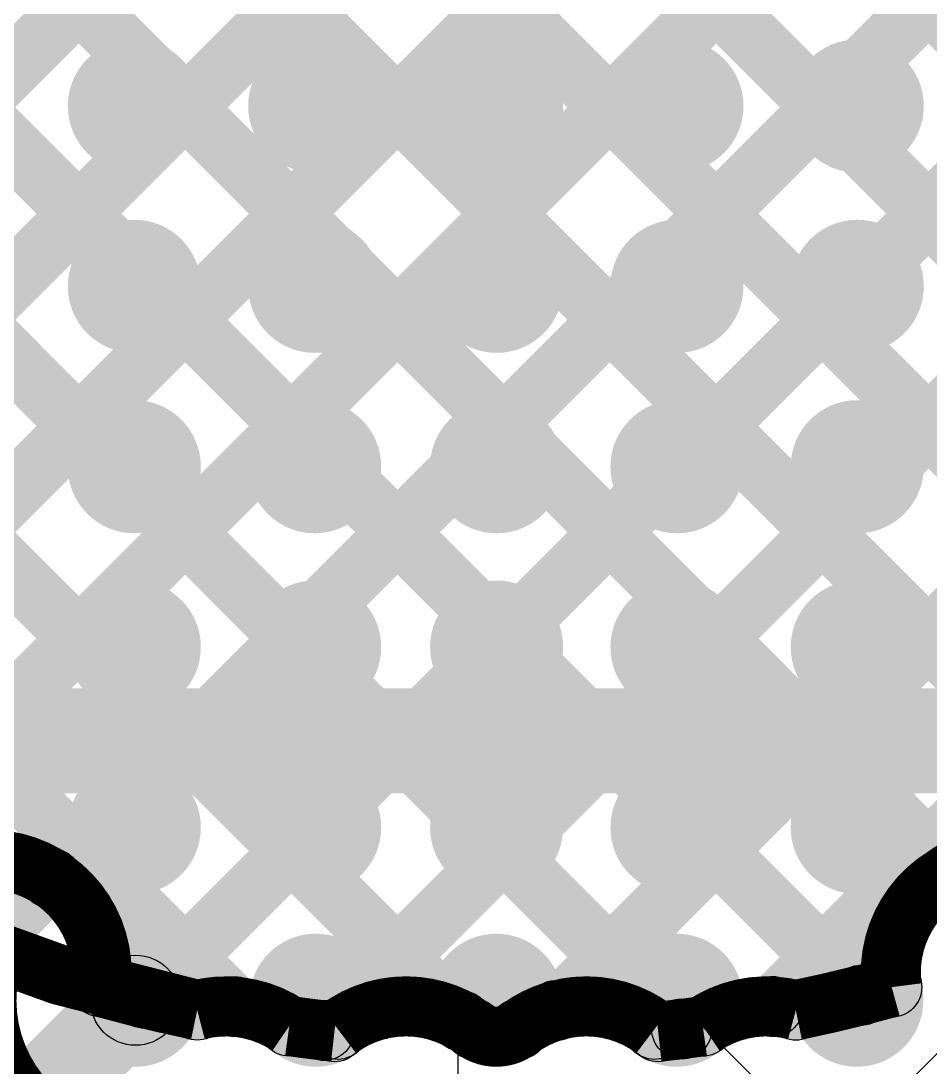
# Model space of a CAD drawing. Header units: millimetres. Extents: x -0.28 to 3.03, y -0.05 to 3.12.
# Drawn here: x 1.3156 to 1.4367, y 1.374 to 1.5133 of the extents above; entities that cross this region are included whole.
import ezdxf

# ---------------------------------------------------------------- set-up
doc = ezdxf.new("R2010")
doc.units = ezdxf.units.MM
doc.header["$MEASUREMENT"] = 0
for name, color, linetype in [('BottomLayer', 5, 'Continuous'), ('BottomSolder', 6, 'Continuous'), ('TopLayer', 1, 'Continuous'), ('TopOverlay', 2, 'Continuous'), ('ViaHoleLayer', 16, 'Continuous')]:
    doc.layers.add(name, color=color, linetype=linetype)

# ---------------------------------------------------------------- blocks, each defined once
blk = doc.blocks.new('2835_LED_B_9')
at = {"layer": 'BottomSolder'}
blk.add_hatch(color=6, dxfattribs=at).paths.add_polyline_path([(-0.07122, 0.05006), (-0.01637, 0.05006), (-0.01637, -0.05006), (-0.07122, -0.05006)])

msp = doc.modelspace()

# ---------------------------------------------------------------- hatches: boundary and pattern name
at = {"layer": 'BottomLayer'}
for points in [[(1.23502, 1.71174), (1.24068, 1.7174), (1.52081, 1.43726), (1.51516, 1.4316)], [(1.24383, 1.4307), (1.23817, 1.43635), (1.51829, 1.71647), (1.52395, 1.71081)], [(1.22171, 1.69677), (1.22736, 1.70242), (1.50584, 1.42395), (1.50018, 1.41829)], [(1.25889, 1.41748), (1.25324, 1.42313), (1.53151, 1.70141), (1.53717, 1.69575)], [(1.20985, 1.68034), (1.21551, 1.686), (1.48941, 1.41209), (1.48376, 1.40643)], [(1.27542, 1.40572), (1.26976, 1.41137), (1.54327, 1.68488), (1.54892, 1.67922)], [(1.20702, 1.65488), (1.21268, 1.66054), (1.46533, 1.40789), (1.45967, 1.40223)], [(1.29348, 1.3955), (1.28783, 1.40115), (1.54527, 1.6586), (1.55093, 1.65294)], [(1.20193, 1.63169), (1.20759, 1.63735), (1.44229, 1.40264), (1.43664, 1.39698)], [(1.31323, 1.38696), (1.30757, 1.39262), (1.55097, 1.63601), (1.55662, 1.63035)], [(1.18412, 1.62122), (1.18978, 1.62687), (1.43029, 1.38636), (1.42463, 1.3807)], [(1.33489, 1.38034), (1.32924, 1.386), (1.56865, 1.62541), (1.5743, 1.61975)], [(1.17964, 1.59741), (1.1853, 1.60306), (1.40648, 1.38188), (1.40082, 1.37623)], [(1.35887, 1.37603), (1.35321, 1.38169), (1.57295, 1.60143), (1.57861, 1.59577)], [(1.17927, 1.5695), (1.18492, 1.57516), (1.37709, 1.38299), (1.37143, 1.37734)], [(1.38984, 1.37872), (1.38418, 1.38437), (1.57018, 1.57037), (1.57584, 1.56471)], [(1.1828, 1.53769), (1.18845, 1.54334), (1.34694, 1.38485), (1.34129, 1.3792)], [(1.41863, 1.37922), (1.41297, 1.38488), (1.5711, 1.54301), (1.57676, 1.53735)], [(1.31224, 1.35573), (1.30376, 1.36422), (1.32667, 1.38713), (1.33516, 1.37865)]]:
    msp.add_hatch(color=5, dxfattribs=at).paths.add_polyline_path(points)
h = msp.add_hatch(color=5, dxfattribs=at)
edge = h.paths.add_edge_path()
edge.add_arc((1.33075, 1.50195), 0.00886, 0, 360)
h = msp.add_hatch(color=5, dxfattribs=at)
edge = h.paths.add_edge_path()
edge.add_arc((1.35477, 1.50195), 0.00886, 0, 360)
h = msp.add_hatch(color=5, dxfattribs=at)
edge = h.paths.add_edge_path()
edge.add_arc((1.379, 1.50195), 0.00886, 0, 360)
h = msp.add_hatch(color=5, dxfattribs=at)
edge = h.paths.add_edge_path()
edge.add_arc((1.40302, 1.50195), 0.00886, 0, 360)
h = msp.add_hatch(color=5, dxfattribs=at)
edge = h.paths.add_edge_path()
edge.add_arc((1.42703, 1.50195), 0.00886, 0, 360)
h = msp.add_hatch(color=5, dxfattribs=at)
edge = h.paths.add_edge_path()
edge.add_arc((1.33075, 1.47794), 0.00886, 0, 360)
h = msp.add_hatch(color=5, dxfattribs=at)
edge = h.paths.add_edge_path()
edge.add_arc((1.35477, 1.47794), 0.00886, 0, 360)
h = msp.add_hatch(color=5, dxfattribs=at)
edge = h.paths.add_edge_path()
edge.add_arc((1.379, 1.47794), 0.00886, 0, 360)
h = msp.add_hatch(color=5, dxfattribs=at)
edge = h.paths.add_edge_path()
edge.add_arc((1.40302, 1.47794), 0.00886, 0, 360)
h = msp.add_hatch(color=5, dxfattribs=at)
edge = h.paths.add_edge_path()
edge.add_arc((1.42703, 1.47794), 0.00886, 0, 360)
h = msp.add_hatch(color=5, dxfattribs=at)
edge = h.paths.add_edge_path()
edge.add_arc((1.33075, 1.45392), 0.00886, 0, 360)
h = msp.add_hatch(color=5, dxfattribs=at)
edge = h.paths.add_edge_path()
edge.add_arc((1.35477, 1.45392), 0.00886, 0, 360)
h = msp.add_hatch(color=5, dxfattribs=at)
edge = h.paths.add_edge_path()
edge.add_arc((1.379, 1.45392), 0.00886, 0, 360)
h = msp.add_hatch(color=5, dxfattribs=at)
edge = h.paths.add_edge_path()
edge.add_arc((1.40302, 1.45392), 0.00886, 0, 360)
h = msp.add_hatch(color=5, dxfattribs=at)
edge = h.paths.add_edge_path()
edge.add_arc((1.42703, 1.45392), 0.00886, 0, 360)
h = msp.add_hatch(color=5, dxfattribs=at)
edge = h.paths.add_edge_path()
edge.add_arc((1.33075, 1.42991), 0.00886, 0, 360)
h = msp.add_hatch(color=5, dxfattribs=at)
edge = h.paths.add_edge_path()
edge.add_arc((1.35477, 1.42991), 0.00886, 0, 360)
h = msp.add_hatch(color=5, dxfattribs=at)
edge = h.paths.add_edge_path()
edge.add_arc((1.379, 1.42991), 0.00886, 0, 360)
h = msp.add_hatch(color=5, dxfattribs=at)
edge = h.paths.add_edge_path()
edge.add_arc((1.40302, 1.42991), 0.00886, 0, 360)
h = msp.add_hatch(color=5, dxfattribs=at)
edge = h.paths.add_edge_path()
edge.add_arc((1.42703, 1.42991), 0.00886, 0, 360)
h = msp.add_hatch(color=5, dxfattribs=at)
edge = h.paths.add_edge_path()
edge.add_arc((1.33075, 1.40589), 0.00886, 0, 360)
h = msp.add_hatch(color=5, dxfattribs=at)
edge = h.paths.add_edge_path()
edge.add_arc((1.35477, 1.40589), 0.00886, 0, 360)
h = msp.add_hatch(color=5, dxfattribs=at)
edge = h.paths.add_edge_path()
edge.add_arc((1.379, 1.40589), 0.00886, 0, 360)
h = msp.add_hatch(color=5, dxfattribs=at)
edge = h.paths.add_edge_path()
edge.add_arc((1.40302, 1.40589), 0.00886, 0, 360)
h = msp.add_hatch(color=5, dxfattribs=at)
edge = h.paths.add_edge_path()
edge.add_arc((1.42703, 1.40589), 0.00886, 0, 360)
h = msp.add_hatch(color=5, dxfattribs=at)
edge = h.paths.add_edge_path()
edge.add_arc((1.43947, 1.39981), 0.004, 0, 360)
h = msp.add_hatch(color=5, dxfattribs=at)
edge = h.paths.add_edge_path()
edge.add_arc((1.33091, 1.38289), 0.00886, 0, 360)
h = msp.add_hatch(color=5, dxfattribs=at)
edge = h.paths.add_edge_path()
edge.add_arc((1.35493, 1.38289), 0.00886, 0, 360)
h = msp.add_hatch(color=5, dxfattribs=at)
edge = h.paths.add_edge_path()
edge.add_arc((1.37895, 1.38289), 0.00886, 0, 360)
h = msp.add_hatch(color=5, dxfattribs=at)
edge = h.paths.add_edge_path()
edge.add_arc((1.40296, 1.38289), 0.00886, 0, 360)
h = msp.add_hatch(color=5, dxfattribs=at)
edge = h.paths.add_edge_path()
edge.add_arc((1.42698, 1.38289), 0.00886, 0, 360)
h = msp.add_hatch(color=5, dxfattribs=at)
edge = h.paths.add_edge_path()
edge.add_arc((1.33091, 1.38289), 0.006, 0, 360)
h = msp.add_hatch(color=5, dxfattribs=at)
edge = h.paths.add_edge_path()
edge.add_arc((1.42746, 1.38353), 0.004, 0, 360)
h = msp.add_hatch(color=5, dxfattribs=at)
edge = h.paths.add_edge_path()
edge.add_arc((1.43162, 1.38463), 0.004, 0, 360)
h = msp.add_hatch(color=5, dxfattribs=at)
edge = h.paths.add_edge_path()
edge.add_arc((1.43162, 1.38463), 0.004, 0, 360)
h = msp.add_hatch(color=5, dxfattribs=at)
edge = h.paths.add_edge_path()
edge.add_arc((1.43162, 1.38463), 0.004, 0, 360)
h = msp.add_hatch(color=5, dxfattribs=at)
edge = h.paths.add_edge_path()
edge.add_arc((1.33206, 1.38317), 0.004, 0, 360)
h = msp.add_hatch(color=5, dxfattribs=at)
edge = h.paths.add_edge_path()
edge.add_arc((1.34412, 1.38203), 0.004, 0, 360)
h = msp.add_hatch(color=5, dxfattribs=at)
edge = h.paths.add_edge_path()
edge.add_arc((1.4158, 1.38205), 0.004, 0, 360)
h = msp.add_hatch(color=5, dxfattribs=at)
edge = h.paths.add_edge_path()
edge.add_arc((1.33912, 1.38158), 0.004, 0, 360)
h = msp.add_hatch(color=5, dxfattribs=at)
edge = h.paths.add_edge_path()
edge.add_arc((1.33912, 1.38158), 0.004, 0, 360)
h = msp.add_hatch(color=5, dxfattribs=at)
edge = h.paths.add_edge_path()
edge.add_arc((1.33912, 1.38158), 0.004, 0, 360)
h = msp.add_hatch(color=5, dxfattribs=at)
edge = h.paths.add_edge_path()
edge.add_arc((1.38701, 1.38155), 0.004, 0, 360)
h = msp.add_hatch(color=5, dxfattribs=at)
edge = h.paths.add_edge_path()
edge.add_arc((1.41885, 1.38156), 0.004, 0, 360)
h = msp.add_hatch(color=5, dxfattribs=at)
edge = h.paths.add_edge_path()
edge.add_arc((1.41885, 1.38156), 0.004, 0, 360)
h = msp.add_hatch(color=5, dxfattribs=at)
edge = h.paths.add_edge_path()
edge.add_arc((1.41885, 1.38156), 0.004, 0, 360)
h = msp.add_hatch(color=5, dxfattribs=at)
edge = h.paths.add_edge_path()
edge.add_arc((1.35139, 1.37946), 0.004, 0, 360)
h = msp.add_hatch(color=5, dxfattribs=at)
edge = h.paths.add_edge_path()
edge.add_arc((1.35139, 1.37946), 0.004, 0, 360)
h = msp.add_hatch(color=5, dxfattribs=at)
edge = h.paths.add_edge_path()
edge.add_arc((1.35139, 1.37946), 0.004, 0, 360)
h = msp.add_hatch(color=5, dxfattribs=at)
edge = h.paths.add_edge_path()
edge.add_arc((1.37426, 1.38016), 0.004, 0, 360)
h = msp.add_hatch(color=5, dxfattribs=at)
edge = h.paths.add_edge_path()
edge.add_arc((1.40646, 1.37943), 0.004, 0, 360)
h = msp.add_hatch(color=5, dxfattribs=at)
edge = h.paths.add_edge_path()
edge.add_arc((1.40646, 1.37943), 0.004, 0, 360)
h = msp.add_hatch(color=5, dxfattribs=at)
edge = h.paths.add_edge_path()
edge.add_arc((1.40646, 1.37943), 0.004, 0, 360)
h = msp.add_hatch(color=5, dxfattribs=at)
edge = h.paths.add_edge_path()
edge.add_arc((1.35604, 1.37886), 0.004, 0, 360)
h = msp.add_hatch(color=5, dxfattribs=at)
edge = h.paths.add_edge_path()
edge.add_arc((1.3574, 1.3787), 0.004, 0, 360)
h = msp.add_hatch(color=5, dxfattribs=at)
edge = h.paths.add_edge_path()
edge.add_arc((1.35787, 1.37902), 0.004, 0, 360)
h = msp.add_hatch(color=5, dxfattribs=at)
edge = h.paths.add_edge_path()
edge.add_arc((1.35787, 1.37902), 0.004, 0, 360)
h = msp.add_hatch(color=5, dxfattribs=at)
edge = h.paths.add_edge_path()
edge.add_arc((1.37601, 1.37902), 0.004, 0, 360)
h = msp.add_hatch(color=5, dxfattribs=at)
edge = h.paths.add_edge_path()
edge.add_arc((1.37601, 1.37902), 0.004, 0, 360)
h = msp.add_hatch(color=5, dxfattribs=at)
edge = h.paths.add_edge_path()
edge.add_arc((1.37601, 1.37902), 0.004, 0, 360)
h = msp.add_hatch(color=5, dxfattribs=at)
edge = h.paths.add_edge_path()
edge.add_arc((1.38188, 1.37902), 0.004, 0, 360)
h = msp.add_hatch(color=5, dxfattribs=at)
edge = h.paths.add_edge_path()
edge.add_arc((1.38188, 1.37902), 0.004, 0, 360)
h = msp.add_hatch(color=5, dxfattribs=at)
edge = h.paths.add_edge_path()
edge.add_arc((1.38188, 1.37902), 0.004, 0, 360)
h = msp.add_hatch(color=5, dxfattribs=at)
edge = h.paths.add_edge_path()
edge.add_arc((1.40002, 1.37902), 0.004, 0, 360)
h = msp.add_hatch(color=5, dxfattribs=at)
edge = h.paths.add_edge_path()
edge.add_arc((1.40002, 1.37902), 0.004, 0, 360)
h = msp.add_hatch(color=5, dxfattribs=at)
edge = h.paths.add_edge_path()
edge.add_arc((1.40052, 1.37869), 0.004, 0, 360)
h = msp.add_hatch(color=5, dxfattribs=at)
edge = h.paths.add_edge_path()
edge.add_arc((1.40365, 1.37906), 0.004, 0, 360)
at = {"layer": 'TopLayer'}
for points in [[(1.24701, 1.69975), (1.25267, 1.7054), (1.5103, 1.44777), (1.50464, 1.44212)], [(1.25411, 1.44098), (1.24846, 1.44664), (1.50624, 1.70442), (1.5119, 1.69877)], [(1.22701, 1.69147), (1.23266, 1.69712), (1.50191, 1.42788), (1.49626, 1.42222)], [(1.26404, 1.42262), (1.25838, 1.42828), (1.52476, 1.69466), (1.53042, 1.689)], [(1.21775, 1.67244), (1.2234, 1.6781), (1.48304, 1.41846), (1.47738, 1.4128)], [(1.28088, 1.41117), (1.27522, 1.41683), (1.53599, 1.67761), (1.54165, 1.67195)], [(1.20702, 1.65488), (1.21268, 1.66054), (1.46533, 1.40789), (1.45967, 1.40223)], [(1.30003, 1.40204), (1.29437, 1.4077), (1.54527, 1.6586), (1.55093, 1.65294)], [(1.20193, 1.63169), (1.20759, 1.63735), (1.44229, 1.40264), (1.43664, 1.39698)], [(1.32253, 1.39626), (1.31687, 1.40191), (1.55097, 1.63601), (1.55662, 1.63035)], [(1.18412, 1.62122), (1.18978, 1.62687), (1.43029, 1.38636), (1.42463, 1.3807)], [(1.33489, 1.38034), (1.32924, 1.386), (1.56865, 1.62541), (1.5743, 1.61975)], [(1.17964, 1.59741), (1.1853, 1.60306), (1.40648, 1.38188), (1.40082, 1.37623)], [(1.35887, 1.37603), (1.35321, 1.38169), (1.57295, 1.60143), (1.57861, 1.59577)], [(1.17927, 1.5695), (1.18492, 1.57516), (1.37709, 1.38299), (1.37143, 1.37734)], [(1.38984, 1.37872), (1.38418, 1.38437), (1.57018, 1.57037), (1.57584, 1.56471)], [(1.1828, 1.53769), (1.18845, 1.54334), (1.34694, 1.38485), (1.34129, 1.3792)], [(1.41863, 1.37922), (1.41297, 1.38488), (1.56912, 1.54102), (1.57477, 1.53537)]]:
    msp.add_hatch(color=1, dxfattribs=at).paths.add_polyline_path(points)
h = msp.add_hatch(color=1, dxfattribs=at)
edge = h.paths.add_edge_path()
edge.add_arc((1.33075, 1.50195), 0.00886, 0, 360)
h = msp.add_hatch(color=1, dxfattribs=at)
edge = h.paths.add_edge_path()
edge.add_arc((1.35477, 1.50195), 0.00886, 0, 360)
h = msp.add_hatch(color=1, dxfattribs=at)
edge = h.paths.add_edge_path()
edge.add_arc((1.379, 1.50195), 0.00886, 0, 360)
h = msp.add_hatch(color=1, dxfattribs=at)
edge = h.paths.add_edge_path()
edge.add_arc((1.40302, 1.50195), 0.00886, 0, 360)
h = msp.add_hatch(color=1, dxfattribs=at)
edge = h.paths.add_edge_path()
edge.add_arc((1.42703, 1.50195), 0.00886, 0, 360)
h = msp.add_hatch(color=1, dxfattribs=at)
edge = h.paths.add_edge_path()
edge.add_arc((1.33075, 1.47794), 0.00886, 0, 360)
h = msp.add_hatch(color=1, dxfattribs=at)
edge = h.paths.add_edge_path()
edge.add_arc((1.35477, 1.47794), 0.00886, 0, 360)
h = msp.add_hatch(color=1, dxfattribs=at)
edge = h.paths.add_edge_path()
edge.add_arc((1.379, 1.47794), 0.00886, 0, 360)
h = msp.add_hatch(color=1, dxfattribs=at)
edge = h.paths.add_edge_path()
edge.add_arc((1.40302, 1.47794), 0.00886, 0, 360)
h = msp.add_hatch(color=1, dxfattribs=at)
edge = h.paths.add_edge_path()
edge.add_arc((1.42703, 1.47794), 0.00886, 0, 360)
h = msp.add_hatch(color=1, dxfattribs=at)
edge = h.paths.add_edge_path()
edge.add_arc((1.33075, 1.45392), 0.00886, 0, 360)
h = msp.add_hatch(color=1, dxfattribs=at)
edge = h.paths.add_edge_path()
edge.add_arc((1.35477, 1.45392), 0.00886, 0, 360)
h = msp.add_hatch(color=1, dxfattribs=at)
edge = h.paths.add_edge_path()
edge.add_arc((1.379, 1.45392), 0.00886, 0, 360)
h = msp.add_hatch(color=1, dxfattribs=at)
edge = h.paths.add_edge_path()
edge.add_arc((1.40302, 1.45392), 0.00886, 0, 360)
h = msp.add_hatch(color=1, dxfattribs=at)
edge = h.paths.add_edge_path()
edge.add_arc((1.42703, 1.45392), 0.00886, 0, 360)
h = msp.add_hatch(color=1, dxfattribs=at)
edge = h.paths.add_edge_path()
edge.add_arc((1.33075, 1.42991), 0.00886, 0, 360)
h = msp.add_hatch(color=1, dxfattribs=at)
edge = h.paths.add_edge_path()
edge.add_arc((1.35477, 1.42991), 0.00886, 0, 360)
h = msp.add_hatch(color=1, dxfattribs=at)
edge = h.paths.add_edge_path()
edge.add_arc((1.379, 1.42991), 0.00886, 0, 360)
h = msp.add_hatch(color=1, dxfattribs=at)
edge = h.paths.add_edge_path()
edge.add_arc((1.40302, 1.42991), 0.00886, 0, 360)
h = msp.add_hatch(color=1, dxfattribs=at)
edge = h.paths.add_edge_path()
edge.add_arc((1.42703, 1.42991), 0.00886, 0, 360)
h = msp.add_hatch(color=1, dxfattribs=at)
edge = h.paths.add_edge_path()
edge.add_arc((1.33075, 1.40589), 0.00886, 0, 360)
h = msp.add_hatch(color=1, dxfattribs=at)
edge = h.paths.add_edge_path()
edge.add_arc((1.35477, 1.40589), 0.00886, 0, 360)
h = msp.add_hatch(color=1, dxfattribs=at)
edge = h.paths.add_edge_path()
edge.add_arc((1.379, 1.40589), 0.00886, 0, 360)
h = msp.add_hatch(color=1, dxfattribs=at)
edge = h.paths.add_edge_path()
edge.add_arc((1.40302, 1.40589), 0.00886, 0, 360)
h = msp.add_hatch(color=1, dxfattribs=at)
edge = h.paths.add_edge_path()
edge.add_arc((1.42703, 1.40589), 0.00886, 0, 360)
h = msp.add_hatch(color=1, dxfattribs=at)
edge = h.paths.add_edge_path()
edge.add_arc((1.3197, 1.39909), 0.004, 0, 360)
h = msp.add_hatch(color=1, dxfattribs=at)
edge = h.paths.add_edge_path()
edge.add_arc((1.43947, 1.39981), 0.004, 0, 360)
h = msp.add_hatch(color=1, dxfattribs=at)
edge = h.paths.add_edge_path()
edge.add_arc((1.33091, 1.38289), 0.00886, 0, 360)
h = msp.add_hatch(color=1, dxfattribs=at)
edge = h.paths.add_edge_path()
edge.add_arc((1.35493, 1.38289), 0.00886, 0, 360)
h = msp.add_hatch(color=1, dxfattribs=at)
edge = h.paths.add_edge_path()
edge.add_arc((1.37895, 1.38289), 0.00886, 0, 360)
h = msp.add_hatch(color=1, dxfattribs=at)
edge = h.paths.add_edge_path()
edge.add_arc((1.40296, 1.38289), 0.00886, 0, 360)
h = msp.add_hatch(color=1, dxfattribs=at)
edge = h.paths.add_edge_path()
edge.add_arc((1.42698, 1.38289), 0.00886, 0, 360)
h = msp.add_hatch(color=1, dxfattribs=at)
edge = h.paths.add_edge_path()
edge.add_arc((1.3264, 1.38659), 0.004, 0, 360)
h = msp.add_hatch(color=1, dxfattribs=at)
edge = h.paths.add_edge_path()
edge.add_arc((1.3264, 1.38659), 0.004, 0, 360)
h = msp.add_hatch(color=1, dxfattribs=at)
edge = h.paths.add_edge_path()
edge.add_arc((1.32628, 1.38467), 0.004, 0, 360)
h = msp.add_hatch(color=1, dxfattribs=at)
edge = h.paths.add_edge_path()
edge.add_arc((1.42746, 1.38353), 0.004, 0, 360)
h = msp.add_hatch(color=1, dxfattribs=at)
edge = h.paths.add_edge_path()
edge.add_arc((1.43162, 1.38463), 0.004, 0, 360)
h = msp.add_hatch(color=1, dxfattribs=at)
edge = h.paths.add_edge_path()
edge.add_arc((1.43162, 1.38463), 0.004, 0, 360)
h = msp.add_hatch(color=1, dxfattribs=at)
edge = h.paths.add_edge_path()
edge.add_arc((1.43162, 1.38463), 0.004, 0, 360)
h = msp.add_hatch(color=1, dxfattribs=at)
edge = h.paths.add_edge_path()
edge.add_arc((1.33206, 1.38317), 0.004, 0, 360)
h = msp.add_hatch(color=1, dxfattribs=at)
edge = h.paths.add_edge_path()
edge.add_arc((1.34412, 1.38203), 0.004, 0, 360)
h = msp.add_hatch(color=1, dxfattribs=at)
edge = h.paths.add_edge_path()
edge.add_arc((1.4158, 1.38205), 0.004, 0, 360)
h = msp.add_hatch(color=1, dxfattribs=at)
edge = h.paths.add_edge_path()
edge.add_arc((1.33912, 1.38158), 0.004, 0, 360)
h = msp.add_hatch(color=1, dxfattribs=at)
edge = h.paths.add_edge_path()
edge.add_arc((1.33912, 1.38158), 0.004, 0, 360)
h = msp.add_hatch(color=1, dxfattribs=at)
edge = h.paths.add_edge_path()
edge.add_arc((1.33912, 1.38158), 0.004, 0, 360)
h = msp.add_hatch(color=1, dxfattribs=at)
edge = h.paths.add_edge_path()
edge.add_arc((1.38701, 1.38155), 0.004, 0, 360)
h = msp.add_hatch(color=1, dxfattribs=at)
edge = h.paths.add_edge_path()
edge.add_arc((1.41885, 1.38156), 0.004, 0, 360)
h = msp.add_hatch(color=1, dxfattribs=at)
edge = h.paths.add_edge_path()
edge.add_arc((1.41885, 1.38156), 0.004, 0, 360)
h = msp.add_hatch(color=1, dxfattribs=at)
edge = h.paths.add_edge_path()
edge.add_arc((1.41885, 1.38156), 0.004, 0, 360)
h = msp.add_hatch(color=1, dxfattribs=at)
edge = h.paths.add_edge_path()
edge.add_arc((1.35139, 1.37946), 0.004, 0, 360)
h = msp.add_hatch(color=1, dxfattribs=at)
edge = h.paths.add_edge_path()
edge.add_arc((1.35139, 1.37946), 0.004, 0, 360)
h = msp.add_hatch(color=1, dxfattribs=at)
edge = h.paths.add_edge_path()
edge.add_arc((1.35139, 1.37946), 0.004, 0, 360)
h = msp.add_hatch(color=1, dxfattribs=at)
edge = h.paths.add_edge_path()
edge.add_arc((1.37426, 1.38016), 0.004, 0, 360)
h = msp.add_hatch(color=1, dxfattribs=at)
edge = h.paths.add_edge_path()
edge.add_arc((1.40646, 1.37943), 0.004, 0, 360)
h = msp.add_hatch(color=1, dxfattribs=at)
edge = h.paths.add_edge_path()
edge.add_arc((1.40646, 1.37943), 0.004, 0, 360)
h = msp.add_hatch(color=1, dxfattribs=at)
edge = h.paths.add_edge_path()
edge.add_arc((1.40646, 1.37943), 0.004, 0, 360)
h = msp.add_hatch(color=1, dxfattribs=at)
edge = h.paths.add_edge_path()
edge.add_arc((1.35604, 1.37886), 0.004, 0, 360)
h = msp.add_hatch(color=1, dxfattribs=at)
edge = h.paths.add_edge_path()
edge.add_arc((1.3574, 1.3787), 0.004, 0, 360)
h = msp.add_hatch(color=1, dxfattribs=at)
edge = h.paths.add_edge_path()
edge.add_arc((1.35787, 1.37902), 0.004, 0, 360)
h = msp.add_hatch(color=1, dxfattribs=at)
edge = h.paths.add_edge_path()
edge.add_arc((1.35787, 1.37902), 0.004, 0, 360)
h = msp.add_hatch(color=1, dxfattribs=at)
edge = h.paths.add_edge_path()
edge.add_arc((1.37601, 1.37902), 0.004, 0, 360)
h = msp.add_hatch(color=1, dxfattribs=at)
edge = h.paths.add_edge_path()
edge.add_arc((1.37601, 1.37902), 0.004, 0, 360)
h = msp.add_hatch(color=1, dxfattribs=at)
edge = h.paths.add_edge_path()
edge.add_arc((1.37601, 1.37902), 0.004, 0, 360)
h = msp.add_hatch(color=1, dxfattribs=at)
edge = h.paths.add_edge_path()
edge.add_arc((1.38188, 1.37902), 0.004, 0, 360)
h = msp.add_hatch(color=1, dxfattribs=at)
edge = h.paths.add_edge_path()
edge.add_arc((1.38188, 1.37902), 0.004, 0, 360)
h = msp.add_hatch(color=1, dxfattribs=at)
edge = h.paths.add_edge_path()
edge.add_arc((1.38188, 1.37902), 0.004, 0, 360)
h = msp.add_hatch(color=1, dxfattribs=at)
edge = h.paths.add_edge_path()
edge.add_arc((1.40002, 1.37902), 0.004, 0, 360)
h = msp.add_hatch(color=1, dxfattribs=at)
edge = h.paths.add_edge_path()
edge.add_arc((1.40002, 1.37902), 0.004, 0, 360)
h = msp.add_hatch(color=1, dxfattribs=at)
edge = h.paths.add_edge_path()
edge.add_arc((1.40052, 1.37869), 0.004, 0, 360)
h = msp.add_hatch(color=1, dxfattribs=at)
edge = h.paths.add_edge_path()
edge.add_arc((1.40365, 1.37906), 0.004, 0, 360)
at = {"layer": 'TopOverlay'}
msp.add_hatch(color=2, dxfattribs=at).paths.add_polyline_path([(0.96343, 1.41043), (0.96343, 1.42443), (1.82857, 1.42443), (1.82857, 1.41043)])
at = {"layer": 'ViaHoleLayer'}
h = msp.add_hatch(color=16, dxfattribs=at)
edge = h.paths.add_edge_path()
edge.add_arc((1.33075, 1.50195), 0.00591, 0, 360)
h = msp.add_hatch(color=16, dxfattribs=at)
edge = h.paths.add_edge_path()
edge.add_arc((1.35477, 1.50195), 0.00591, 0, 360)
h = msp.add_hatch(color=16, dxfattribs=at)
edge = h.paths.add_edge_path()
edge.add_arc((1.379, 1.50195), 0.00591, 0, 360)
h = msp.add_hatch(color=16, dxfattribs=at)
edge = h.paths.add_edge_path()
edge.add_arc((1.40302, 1.50195), 0.00591, 0, 360)
h = msp.add_hatch(color=16, dxfattribs=at)
edge = h.paths.add_edge_path()
edge.add_arc((1.42703, 1.50195), 0.00591, 0, 360)
h = msp.add_hatch(color=16, dxfattribs=at)
edge = h.paths.add_edge_path()
edge.add_arc((1.33075, 1.47794), 0.00591, 0, 360)
h = msp.add_hatch(color=16, dxfattribs=at)
edge = h.paths.add_edge_path()
edge.add_arc((1.35477, 1.47794), 0.00591, 0, 360)
h = msp.add_hatch(color=16, dxfattribs=at)
edge = h.paths.add_edge_path()
edge.add_arc((1.379, 1.47794), 0.00591, 0, 360)
h = msp.add_hatch(color=16, dxfattribs=at)
edge = h.paths.add_edge_path()
edge.add_arc((1.40302, 1.47794), 0.00591, 0, 360)
h = msp.add_hatch(color=16, dxfattribs=at)
edge = h.paths.add_edge_path()
edge.add_arc((1.42703, 1.47794), 0.00591, 0, 360)
h = msp.add_hatch(color=16, dxfattribs=at)
edge = h.paths.add_edge_path()
edge.add_arc((1.33075, 1.45392), 0.00591, 0, 360)
h = msp.add_hatch(color=16, dxfattribs=at)
edge = h.paths.add_edge_path()
edge.add_arc((1.35477, 1.45392), 0.00591, 0, 360)
h = msp.add_hatch(color=16, dxfattribs=at)
edge = h.paths.add_edge_path()
edge.add_arc((1.379, 1.45392), 0.00591, 0, 360)
h = msp.add_hatch(color=16, dxfattribs=at)
edge = h.paths.add_edge_path()
edge.add_arc((1.40302, 1.45392), 0.00591, 0, 360)
h = msp.add_hatch(color=16, dxfattribs=at)
edge = h.paths.add_edge_path()
edge.add_arc((1.42703, 1.45392), 0.00591, 0, 360)
h = msp.add_hatch(color=16, dxfattribs=at)
edge = h.paths.add_edge_path()
edge.add_arc((1.33075, 1.42991), 0.00591, 0, 360)
h = msp.add_hatch(color=16, dxfattribs=at)
edge = h.paths.add_edge_path()
edge.add_arc((1.35477, 1.42991), 0.00591, 0, 360)
h = msp.add_hatch(color=16, dxfattribs=at)
edge = h.paths.add_edge_path()
edge.add_arc((1.379, 1.42991), 0.00591, 0, 360)
h = msp.add_hatch(color=16, dxfattribs=at)
edge = h.paths.add_edge_path()
edge.add_arc((1.40302, 1.42991), 0.00591, 0, 360)
h = msp.add_hatch(color=16, dxfattribs=at)
edge = h.paths.add_edge_path()
edge.add_arc((1.42703, 1.42991), 0.00591, 0, 360)
h = msp.add_hatch(color=16, dxfattribs=at)
edge = h.paths.add_edge_path()
edge.add_arc((1.33075, 1.40589), 0.00591, 0, 360)
h = msp.add_hatch(color=16, dxfattribs=at)
edge = h.paths.add_edge_path()
edge.add_arc((1.35477, 1.40589), 0.00591, 0, 360)
h = msp.add_hatch(color=16, dxfattribs=at)
edge = h.paths.add_edge_path()
edge.add_arc((1.379, 1.40589), 0.00591, 0, 360)
h = msp.add_hatch(color=16, dxfattribs=at)
edge = h.paths.add_edge_path()
edge.add_arc((1.40302, 1.40589), 0.00591, 0, 360)
h = msp.add_hatch(color=16, dxfattribs=at)
edge = h.paths.add_edge_path()
edge.add_arc((1.42703, 1.40589), 0.00591, 0, 360)
h = msp.add_hatch(color=16, dxfattribs=at)
edge = h.paths.add_edge_path()
edge.add_arc((1.33091, 1.38289), 0.00591, 0, 360)
h = msp.add_hatch(color=16, dxfattribs=at)
edge = h.paths.add_edge_path()
edge.add_arc((1.35493, 1.38289), 0.00591, 0, 360)
h = msp.add_hatch(color=16, dxfattribs=at)
edge = h.paths.add_edge_path()
edge.add_arc((1.37895, 1.38289), 0.00591, 0, 360)
h = msp.add_hatch(color=16, dxfattribs=at)
edge = h.paths.add_edge_path()
edge.add_arc((1.40296, 1.38289), 0.00591, 0, 360)
h = msp.add_hatch(color=16, dxfattribs=at)
edge = h.paths.add_edge_path()
edge.add_arc((1.42698, 1.38289), 0.00591, 0, 360)

# ---------------------------------------------------------------- linework, layer by layer
at = {"layer": 'BottomLayer', "const_width": 0.008}
for points in [[(1.33912, 1.38158, -0.218272), (1.20598, 1.4792)], [(1.43162, 1.38463, -0.524225), (1.44993, 1.40116)], [(1.43162, 1.38463, -0.524225), (1.44993, 1.40116)], [(1.43162, 1.38463, -0.016579), (1.41885, 1.38156)], [(1.33912, 1.38158, -0.217313), (1.35139, 1.37946)], [(1.33912, 1.38158, -0.217313), (1.35139, 1.37946)], [(1.35787, 1.37902, -0.336592), (1.37601, 1.37902)], [(1.35787, 1.37902, -0.33659), (1.37601, 1.37902)], [(1.38188, 1.37902, -0.33659), (1.40002, 1.37902)], [(1.38188, 1.37902, -0.336592), (1.40002, 1.37902)], [(1.40646, 1.37943, -0.21953), (1.41885, 1.38156)], [(1.40646, 1.37943, -0.21953), (1.41885, 1.38156)], [(1.44684, 1.38289, -0.62006), (1.41497, 1.36707)], [(1.3574, 1.3787, -0.007648), (1.35139, 1.37946)], [(1.40646, 1.37943, -0.007559), (1.40052, 1.37869)], [(1.38188, 1.37902, -0.336591), (1.37601, 1.37902)]]:
    msp.add_lwpolyline(points, format="xyb", dxfattribs=at)
at = {"layer": 'BottomLayer'}
for centre, radius in [((1.43947, 1.39981), 0.004), ((1.33091, 1.38289), 0.006), ((1.42746, 1.38353), 0.004), ((1.43162, 1.38463), 0.004), ((1.43162, 1.38463), 0.004), ((1.43162, 1.38463), 0.004), ((1.33206, 1.38317), 0.004), ((1.34412, 1.38203), 0.004), ((1.4158, 1.38205), 0.004), ((1.33912, 1.38158), 0.004), ((1.33912, 1.38158), 0.004), ((1.33912, 1.38158), 0.004), ((1.38701, 1.38155), 0.004), ((1.41885, 1.38156), 0.004), ((1.41885, 1.38156), 0.004), ((1.41885, 1.38156), 0.004), ((1.35139, 1.37946), 0.004), ((1.35139, 1.37946), 0.004), ((1.35139, 1.37946), 0.004), ((1.37426, 1.38016), 0.004), ((1.40646, 1.37943), 0.004), ((1.40646, 1.37943), 0.004), ((1.40646, 1.37943), 0.004), ((1.35604, 1.37886), 0.004), ((1.3574, 1.3787), 0.004), ((1.35787, 1.37902), 0.004), ((1.35787, 1.37902), 0.004), ((1.37601, 1.37902), 0.004), ((1.37601, 1.37902), 0.004), ((1.37601, 1.37902), 0.004), ((1.38188, 1.37902), 0.004), ((1.38188, 1.37902), 0.004), ((1.38188, 1.37902), 0.004), ((1.40002, 1.37902), 0.004), ((1.40002, 1.37902), 0.004), ((1.40052, 1.37869), 0.004), ((1.40365, 1.37906), 0.004)]:
    msp.add_circle(centre, radius, dxfattribs=at)
at = {"layer": 'TopLayer', "const_width": 0.008}
for points in [[(1.30788, 1.40117, -0.48553), (1.3264, 1.38659)], [(1.30788, 1.40117, -0.48553), (1.3264, 1.38659)], [(1.43162, 1.38463, -0.524225), (1.44993, 1.40116)], [(1.43162, 1.38463, -0.524225), (1.44993, 1.40116)], [(1.34292, 1.36707, -0.686878), (1.3114, 1.38659)], [(1.33912, 1.38158, -0.016667), (1.32628, 1.38467)], [(1.43162, 1.38463, -0.016579), (1.41885, 1.38156)], [(1.33912, 1.38158, -0.217313), (1.35139, 1.37946)], [(1.33912, 1.38158, -0.217313), (1.35139, 1.37946)], [(1.35787, 1.37902, -0.33659), (1.37601, 1.37902)], [(1.35787, 1.37902, -0.336592), (1.37601, 1.37902)], [(1.38188, 1.37902, -0.336592), (1.40002, 1.37902)], [(1.38188, 1.37902, -0.33659), (1.40002, 1.37902)], [(1.40646, 1.37943, -0.21953), (1.41885, 1.38156)], [(1.40646, 1.37943, -0.21953), (1.41885, 1.38156)], [(1.44684, 1.38289, -0.62006), (1.41497, 1.36707)], [(1.3574, 1.3787, -0.007648), (1.35139, 1.37946)], [(1.40646, 1.37943, -0.007559), (1.40052, 1.37869)], [(1.38188, 1.37902, -0.336591), (1.37601, 1.37902)]]:
    msp.add_lwpolyline(points, format="xyb", dxfattribs=at)
at = {"layer": 'TopLayer'}
for centre in [(1.3197, 1.39909), (1.43947, 1.39981), (1.3264, 1.38659), (1.3264, 1.38659), (1.32628, 1.38467), (1.42746, 1.38353), (1.43162, 1.38463), (1.43162, 1.38463), (1.43162, 1.38463), (1.33206, 1.38317), (1.34412, 1.38203), (1.4158, 1.38205), (1.33912, 1.38158), (1.33912, 1.38158), (1.33912, 1.38158), (1.38701, 1.38155), (1.41885, 1.38156), (1.41885, 1.38156), (1.41885, 1.38156), (1.35139, 1.37946), (1.35139, 1.37946), (1.35139, 1.37946), (1.37426, 1.38016), (1.40646, 1.37943), (1.40646, 1.37943), (1.40646, 1.37943), (1.35604, 1.37886), (1.3574, 1.3787), (1.35787, 1.37902), (1.35787, 1.37902), (1.37601, 1.37902), (1.37601, 1.37902), (1.37601, 1.37902), (1.38188, 1.37902), (1.38188, 1.37902), (1.38188, 1.37902), (1.40002, 1.37902), (1.40002, 1.37902), (1.40052, 1.37869), (1.40365, 1.37906)]:
    msp.add_circle(centre, 0.004, dxfattribs=at)
at = {"layer": 'TopOverlay'}
for p, q in [((1.37387, 1.322), (1.37387, 1.38198)), ((1.37387, 1.38198), (1.40386, 1.38198)), ((1.40386, 1.38198), (1.41386, 1.37198)), ((1.44385, 1.38198), (1.43385, 1.37198))]:
    msp.add_line(p, q, dxfattribs=at)

# ---------------------------------------------------------------- block references
at = {"rotation": 225}
msp.add_blockref('2835_LED_B_9', (1.232, 1.422), dxfattribs=at)

doc.saveas('drawing.dxf')
